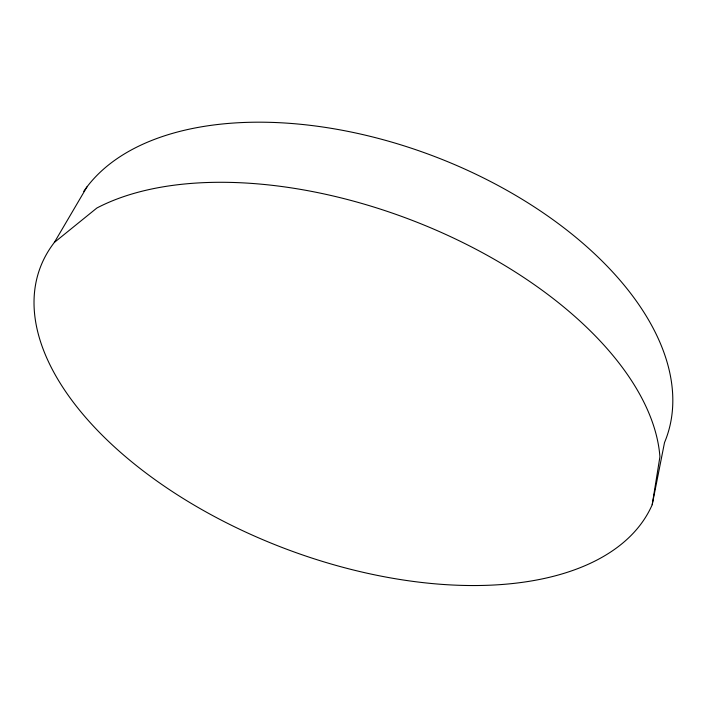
<?xml version="1.0" encoding="UTF-8"?>
<svg xmlns="http://www.w3.org/2000/svg" width="708" height="708" viewBox="0 0 708 708"><rect width="100%" height="100%" fill="white"/><g stroke="black" fill="none" stroke-linecap="round" stroke-linejoin="round"><path stroke-width="1.06" d="M652.21 504.707L659.918 456.784A328.202 176 20.8 0 0 439.535 231.658A328.202 176 20.8 0 0 96.881 208.01L54.357 242.437A328.202 176 20.8 0 0 256.181 536.814A328.202 176 20.8 0 0 652.21 504.707L664.52 442.544A317.591 182.16 20.8 0 0 456.757 165.522A317.591 182.16 20.8 0 0 83.739 191.381M54.357 242.437L87.031 186.815"/></g></svg>
